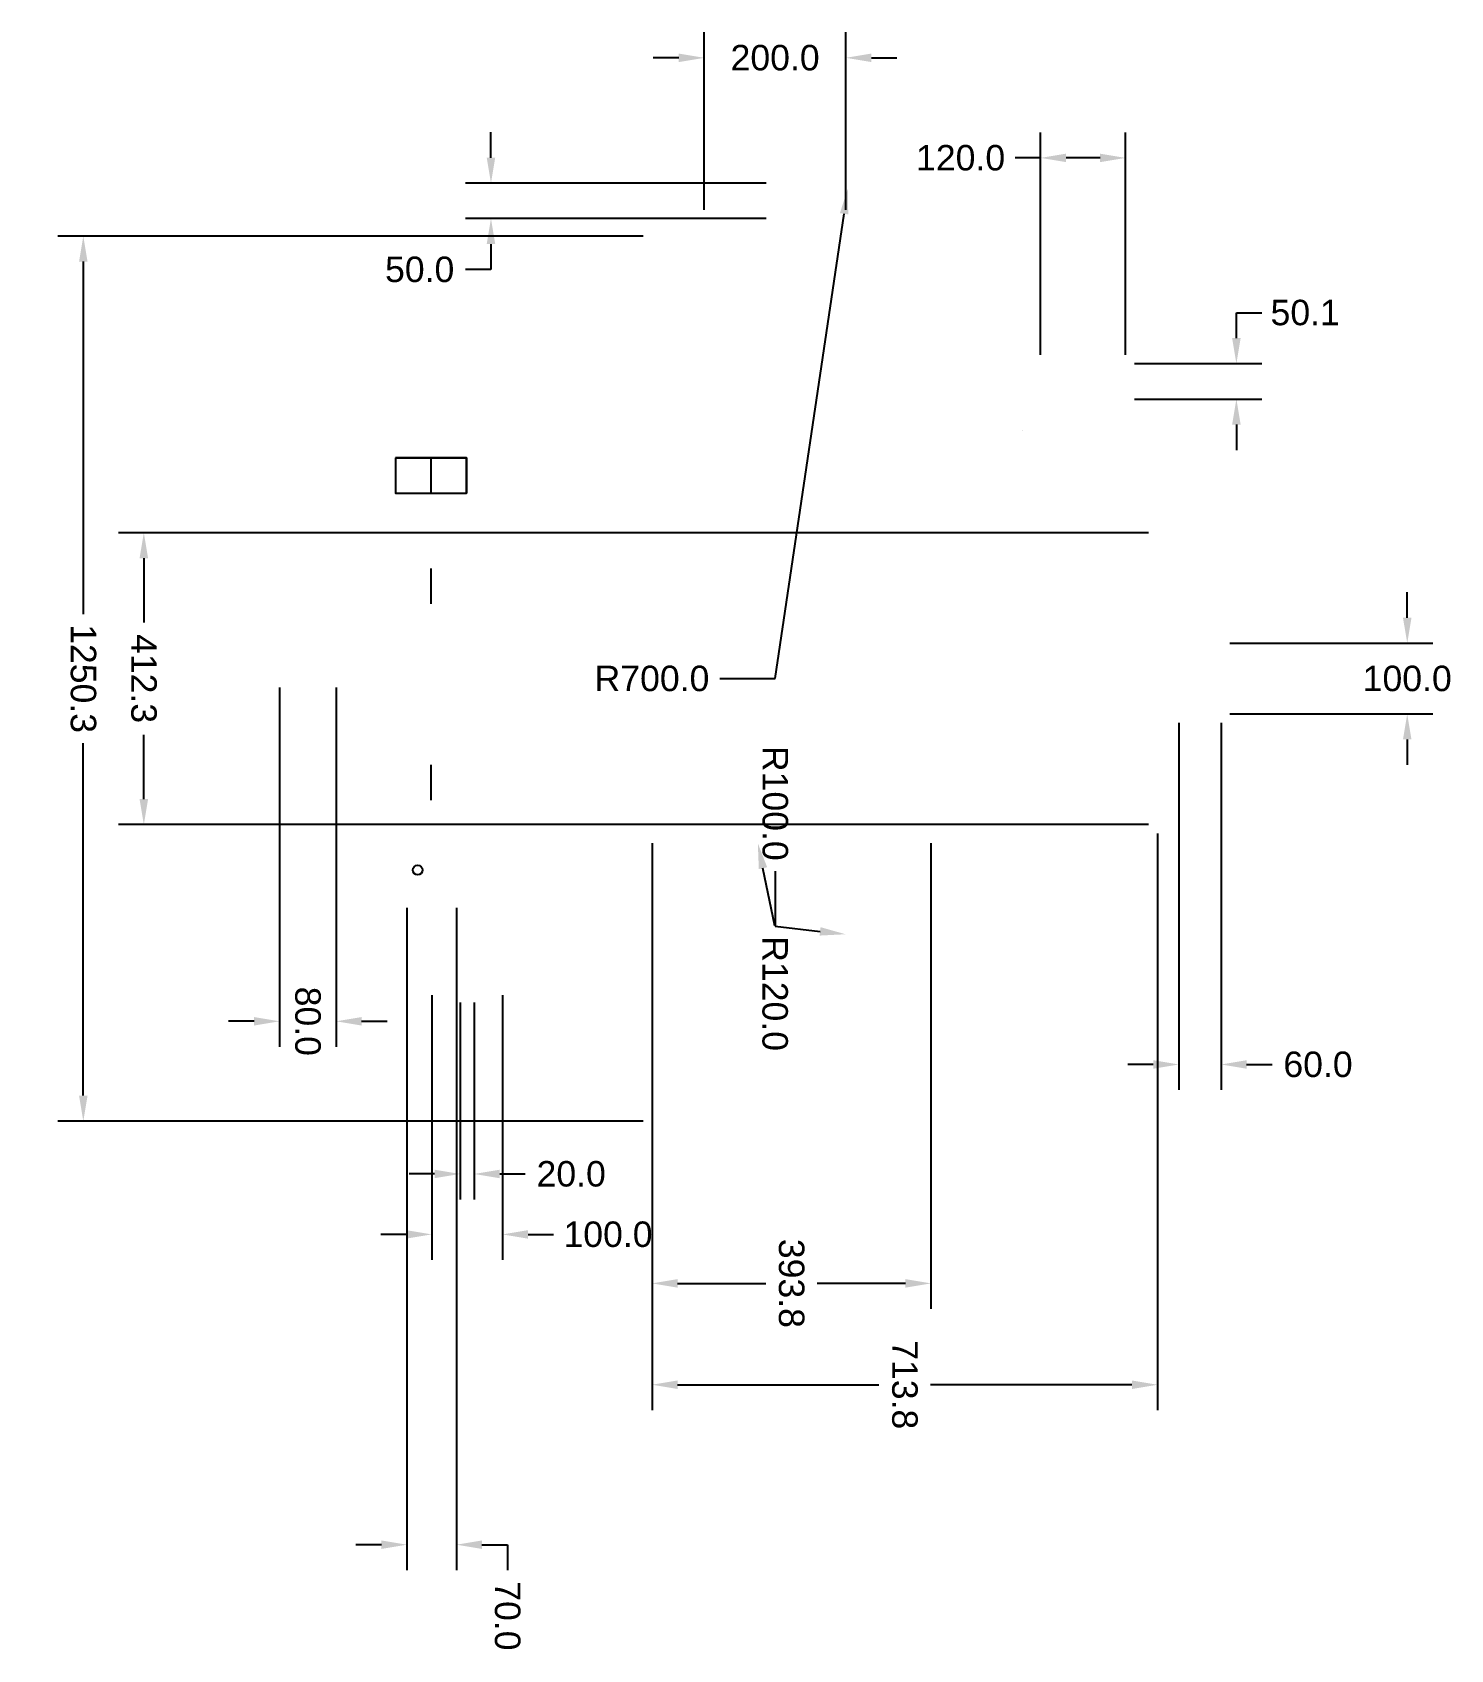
# Model space of a CAD drawing. Header units: inches. Extents: x -987 to 1016, y -1270 to 1015.
import ezdxf

# ---------------------------------------------------------------- set-up
doc = ezdxf.new("R2010")
doc.units = ezdxf.units.IN
doc.header["$MEASUREMENT"] = 0
doc.styles.get("Standard").update_dxf_attribs({"font": 'ARIAL.TTF'})
doc.dimstyles.get("Standard").update_dxf_attribs({"dimtxt": 0.18, "dimasz": 0.18, "dimexe": 0.18, "dimexo": 0.0625, "dimgap": 0.09, "dimtad": 0, "dimtih": 1, "dimtoh": 1, "dimdec": 4, "dimzin": 0, "dimdsep": 46, "dimtxsty": 'Standard', "dimcen": 0.09, "dimadec": 0, "dimazin": 0, "dimtfac": 1, "dimtdec": 4, "dimtofl": 0, "dimtmove": 0, "dimatfit": 3, "dimfxl": 1, "dimtolj": 1, "dimtzin": 0, "dimarcsym": 0})

# ---------------------------------------------------------------- blocks, each defined once
blk = doc.blocks.new('*D1')
at = {"color": 0, "lineweight": -2, "transparency": 16777216}
for p, q in [((61.7, 102.2), (159.1, 759)), ((-16.3, 102.2), (61.7, 102.2))]:
    blk.add_line(p, q, dxfattribs=at)
at = {"color": 0, "transparency": 16777216}
blk.add_solid([(153.2, 759.8), (165, 758.1), (164.4, 794.6)], dxfattribs=at)
at = {"layer": 'Defpoints', "color": 0, "transparency": 16777216}
for p in [(164.4, 794.6, 150), (61.7, 102.2, 150)]:
    blk.add_point(p, dxfattribs=at)
at = {"color": 0, "transparency": 16777216, "insert": (-112.2, 102.2), "char_height": 36, "attachment_point": 5}
blk.add_mtext('\\A1;R700.0', dxfattribs=at)
blk = doc.blocks.new('*D2')
at = {"color": 0, "lineweight": -2, "transparency": 16777216}
for p, q in [((-38.3, 764.7), (-38.3, 1015.3)), ((161.7, 764.7), (161.7, 1015.3)), ((-74.3, 979.3), (-110.3, 979.3)), ((197.7, 979.3), (233.7, 979.3))]:
    blk.add_line(p, q, dxfattribs=at)
at = {"color": 0, "transparency": 16777216}
for points in [[(-74.3, 985.3), (-74.3, 973.3), (-38.3, 979.3)], [(197.7, 985.3), (197.7, 973.3), (161.7, 979.3)]]:
    blk.add_solid(points, dxfattribs=at)
at = {"layer": 'Defpoints', "color": 0, "transparency": 16777216}
for p in [(-38.3, 979.3), (-38.3, 752.2, 70), (161.7, 752.2, 70)]:
    blk.add_point(p, dxfattribs=at)
at = {"color": 0, "transparency": 16777216, "insert": (61.7, 979.3), "char_height": 36, "attachment_point": 5}
blk.add_mtext('\\A1;200.0', dxfattribs=at)
blk = doc.blocks.new('*D3')
at = {"color": 0, "lineweight": -2, "transparency": 16777216}
for p, q in [((-339.6, 838.2), (-339.6, 874.2)), ((49.2, 802.2), (-375.6, 802.2)), ((49.2, 752.2), (-375.6, 752.2)), ((-339.6, 716.2), (-339.6, 680.2)), ((-339.6, 680.2), (-375.6, 680.2))]:
    blk.add_line(p, q, dxfattribs=at)
at = {"color": 0, "transparency": 16777216}
for points in [[(-345.6, 838.2), (-333.6, 838.2), (-339.6, 802.2)], [(-345.6, 716.2), (-333.6, 716.2), (-339.6, 752.2)]]:
    blk.add_solid(points, dxfattribs=at)
at = {"layer": 'Defpoints', "color": 0, "transparency": 16777216}
for p in [(61.7, 802.2, 70), (-339.6, 752.2), (61.7, 752.2, 70)]:
    blk.add_point(p, dxfattribs=at)
at = {"color": 0, "transparency": 16777216, "insert": (-440.3, 680.2), "char_height": 36, "attachment_point": 5}
blk.add_mtext('\\A1;50.0', dxfattribs=at)
blk = doc.blocks.new('*D4')
at = {"color": 0, "lineweight": -2, "transparency": 16777216}
for p, q in [((436.6, 559.6), (436.6, 873.9)), ((556.6, 559.6), (556.6, 873.9)), ((436.6, 837.9), (400.6, 837.9)), ((520.6, 837.9), (472.6, 837.9))]:
    blk.add_line(p, q, dxfattribs=at)
at = {"color": 0, "transparency": 16777216}
for points in [[(472.6, 843.9), (472.6, 831.9), (436.6, 837.9)], [(520.6, 843.9), (520.6, 831.9), (556.6, 837.9)]]:
    blk.add_solid(points, dxfattribs=at)
at = {"layer": 'Defpoints', "color": 0, "transparency": 16777216}
for p in [(436.6, 837.9), (436.6, 547.1), (556.6, 547.1)]:
    blk.add_point(p, dxfattribs=at)
at = {"color": 0, "transparency": 16777216, "insert": (323.7, 837.9), "char_height": 36, "attachment_point": 5}
blk.add_mtext('\\A1;120.0', dxfattribs=at)
blk = doc.blocks.new('*D5')
at = {"color": 0, "lineweight": -2, "transparency": 16777216}
for p, q in [((713.2, 583.2), (713.2, 619.2)), ((713.2, 619.2), (749.2, 619.2)), ((569.1, 547.2), (749.2, 547.2)), ((569.1, 497.1), (749.2, 497.1)), ((713.2, 461.1), (713.2, 425.1))]:
    blk.add_line(p, q, dxfattribs=at)
at = {"color": 0, "transparency": 16777216}
for points in [[(707.2, 583.2), (719.2, 583.2), (713.2, 547.2)], [(707.2, 461.1), (719.2, 461.1), (713.2, 497.1)]]:
    blk.add_solid(points, dxfattribs=at)
at = {"layer": 'Defpoints', "color": 0, "transparency": 16777216}
for p in [(556.6, 547.2), (713.2, 547.2), (556.6, 497.1)]:
    blk.add_point(p, dxfattribs=at)
at = {"color": 0, "transparency": 16777216, "insert": (810.4, 619.2), "char_height": 36, "attachment_point": 5}
blk.add_mtext('\\A1;50.1', dxfattribs=at)
blk = doc.blocks.new('*D6')
at = {"color": 0, "lineweight": -2, "transparency": 16777216}
for p, q in [((631.7, 39.7), (631.7, -479)), ((691.7, 39.7), (691.7, -479)), ((595.7, -443), (559.7, -443)), ((727.7, -443), (763.7, -443))]:
    blk.add_line(p, q, dxfattribs=at)
at = {"color": 0, "transparency": 16777216}
for points in [[(595.7, -437), (595.7, -449), (631.7, -443)], [(727.7, -437), (727.7, -449), (691.7, -443)]]:
    blk.add_solid(points, dxfattribs=at)
at = {"layer": 'Defpoints', "color": 0, "transparency": 16777216}
for p in [(631.7, 52.2, 70), (691.7, 52.2, 70), (691.7, -443)]:
    blk.add_point(p, dxfattribs=at)
at = {"color": 0, "transparency": 16777216, "insert": (828.5, -443), "char_height": 36, "attachment_point": 5}
blk.add_mtext('\\A1;60.0', dxfattribs=at)
blk = doc.blocks.new('*D7')
at = {"color": 0, "lineweight": -2, "transparency": 16777216}
for p, q in [((954.5, 188.2), (954.5, 224.2)), ((704.1, 152.2), (990.5, 152.2)), ((704.1, 52.2), (990.5, 52.2)), ((954.5, 16.2), (954.5, -19.8))]:
    blk.add_line(p, q, dxfattribs=at)
at = {"color": 0, "transparency": 16777216}
for points in [[(948.5, 188.2), (960.5, 188.2), (954.5, 152.2)], [(948.5, 16.2), (960.5, 16.2), (954.5, 52.2)]]:
    blk.add_solid(points, dxfattribs=at)
at = {"layer": 'Defpoints', "color": 0, "transparency": 16777216}
for p in [(691.6, 152.2, 150), (954.5, 152.2), (691.6, 52.2, 150)]:
    blk.add_point(p, dxfattribs=at)
at = {"color": 0, "transparency": 16777216, "insert": (954.5, 102.2), "char_height": 36, "attachment_point": 5}
blk.add_mtext('\\A1;100.0', dxfattribs=at)
blk = doc.blocks.new('*D12')
at = {"color": 0, "lineweight": -2, "transparency": 16777216}
for p, q in [((-423.3, -345.3), (-423.3, -719.1)), ((-323.3, -345.3), (-323.3, -719.1)), ((-459.3, -683.1), (-495.3, -683.1)), ((-287.3, -683.1), (-251.3, -683.1))]:
    blk.add_line(p, q, dxfattribs=at)
at = {"color": 0, "transparency": 16777216}
for points in [[(-459.3, -677.1), (-459.3, -689.1), (-423.3, -683.1)], [(-287.3, -677.1), (-287.3, -689.1), (-323.3, -683.1)]]:
    blk.add_solid(points, dxfattribs=at)
at = {"layer": 'Defpoints', "color": 0, "transparency": 16777216}
for p in [(-423.3, -332.8, 20), (-323.3, -332.8, 20), (-323.3, -683.1)]:
    blk.add_point(p, dxfattribs=at)
at = {"color": 0, "transparency": 16777216, "insert": (-174.3, -683.1), "char_height": 36, "attachment_point": 5}
blk.add_mtext('\\A1;100.0', dxfattribs=at)
blk = doc.blocks.new('*D13')
at = {"color": 0, "lineweight": -2, "transparency": 16777216}
for p, q in [((-383.3, -355.3), (-383.3, -633.7)), ((-363.3, -355.3), (-363.3, -633.7)), ((-419.3, -597.7), (-455.3, -597.7)), ((-327.3, -597.7), (-291.3, -597.7))]:
    blk.add_line(p, q, dxfattribs=at)
at = {"color": 0, "transparency": 16777216}
for points in [[(-419.3, -591.7), (-419.3, -603.7), (-383.3, -597.7)], [(-327.3, -591.7), (-327.3, -603.7), (-363.3, -597.7)]]:
    blk.add_solid(points, dxfattribs=at)
at = {"layer": 'Defpoints', "color": 0, "transparency": 16777216}
for p in [(-383.3, -342.8, 20), (-363.3, -342.8, 20), (-363.3, -597.7)]:
    blk.add_point(p, dxfattribs=at)
at = {"color": 0, "transparency": 16777216, "insert": (-226.3, -597.7), "char_height": 36, "attachment_point": 5}
blk.add_mtext('\\A1;20.0', dxfattribs=at)
blk = doc.blocks.new('*D15')
at = {"color": 0, "lineweight": -2, "transparency": 16777216}
for p, q in [((61.7, -169.9), (61.7, -247.8)), ((61.7, -247.8), (125.3, -255))]:
    blk.add_line(p, q, dxfattribs=at)
at = {"color": 0, "transparency": 16777216}
blk.add_solid([(125.9, -249), (124.6, -260.9), (161.1, -259)], dxfattribs=at)
at = {"layer": 'Defpoints', "color": 0, "transparency": 16777216}
for p in [(61.7, -247.8, 100), (161.1, -259, 100)]:
    blk.add_point(p, dxfattribs=at)
at = {"color": 0, "transparency": 16777216, "insert": (61.7, -74), "char_height": 36, "attachment_point": 5, "rotation": 270}
blk.add_mtext('\\A1;R100.0', dxfattribs=at)
blk = doc.blocks.new('*D16')
at = {"color": 0, "lineweight": -2, "transparency": 16777216}
blk.add_line((61.5, -247), (44.6, -165.6), dxfattribs=at)
at = {"color": 0, "transparency": 16777216}
blk.add_solid([(50.5, -164.4), (38.7, -166.8), (37.3, -130.4)], dxfattribs=at)
at = {"layer": 'Defpoints', "color": 0, "transparency": 16777216}
for p in [(37.3, -130.4, -10), (61.7, -247.8, -10)]:
    blk.add_point(p, dxfattribs=at)
at = {"color": 0, "transparency": 16777216, "insert": (61.5, -342.9), "char_height": 36, "attachment_point": 5, "rotation": 270}
blk.add_mtext('\\A1;R120.0', dxfattribs=at)
blk = doc.blocks.new('*D17')
at = {"color": 0, "lineweight": -2, "transparency": 16777216}
for p, q in [((601.7, -116.5), (601.7, -931.5)), ((-112.1, -535.5), (-112.1, -931.5)), ((-76.1, -895.5), (208.4, -895.5)), ((565.7, -895.5), (281.2, -895.5))]:
    blk.add_line(p, q, dxfattribs=at)
at = {"color": 0, "transparency": 16777216}
for points in [[(-76.1, -889.5), (-76.1, -901.5), (-112.1, -895.5)], [(565.7, -889.5), (565.7, -901.5), (601.7, -895.5)]]:
    blk.add_solid(points, dxfattribs=at)
at = {"layer": 'Defpoints', "color": 0, "transparency": 16777216}
for p in [(601.7, -104, 90), (-112.1, -523, 90), (601.7, -895.5)]:
    blk.add_point(p, dxfattribs=at)
at = {"color": 0, "transparency": 16777216, "insert": (244.8, -895.5), "char_height": 36, "attachment_point": 5, "rotation": 270}
blk.add_mtext('\\A1;713.8', dxfattribs=at)
blk = doc.blocks.new('*D18')
at = {"color": 0, "lineweight": -2, "transparency": 16777216}
for p, q in [((-112.1, -130.3), (-112.1, -788.3)), ((281.7, -130.3), (281.7, -788.3)), ((-76.1, -752.3), (48.4, -752.3)), ((245.7, -752.3), (121.2, -752.3))]:
    blk.add_line(p, q, dxfattribs=at)
at = {"color": 0, "transparency": 16777216}
for points in [[(-76.1, -746.3), (-76.1, -758.3), (-112.1, -752.3)], [(245.7, -746.3), (245.7, -758.3), (281.7, -752.3)]]:
    blk.add_solid(points, dxfattribs=at)
at = {"layer": 'Defpoints', "color": 0, "transparency": 16777216}
for p in [(-112.1, -117.8), (281.7, -117.8), (281.7, -752.3)]:
    blk.add_point(p, dxfattribs=at)
at = {"color": 0, "transparency": 16777216, "insert": (84.8, -752.3), "char_height": 36, "attachment_point": 5, "rotation": 270}
blk.add_mtext('\\A1;393.8', dxfattribs=at)
blk = doc.blocks.new('*D19')
at = {"color": 0, "lineweight": -2, "transparency": 16777216}
for p, q in [((-124.6, 727.3), (-951.4, 727.3)), ((-915.4, 691.3), (-915.4, 193.2)), ((-915.4, -487), (-915.4, 11.1)), ((-124.6, -523), (-951.4, -523))]:
    blk.add_line(p, q, dxfattribs=at)
at = {"color": 0, "transparency": 16777216}
for points in [[(-909.4, 691.3), (-921.4, 691.3), (-915.4, 727.3)], [(-909.4, -487), (-921.4, -487), (-915.4, -523)]]:
    blk.add_solid(points, dxfattribs=at)
at = {"layer": 'Defpoints', "color": 0, "transparency": 16777216}
for p in [(-112.1, 727.3, 90), (-915.4, -523), (-112.1, -523, 90)]:
    blk.add_point(p, dxfattribs=at)
at = {"color": 0, "transparency": 16777216, "insert": (-915.4, 102.2), "char_height": 36, "attachment_point": 5, "rotation": 270}
blk.add_mtext('\\A1;1250.3', dxfattribs=at)
blk = doc.blocks.new('*D20')
at = {"color": 0, "lineweight": -2, "transparency": 16777216}
for p, q in [((589.2, 308.3), (-865.9, 308.3)), ((-829.9, 272.3), (-829.9, 181.6)), ((-829.9, -68), (-829.9, 22.7)), ((589.2, -104), (-865.9, -104))]:
    blk.add_line(p, q, dxfattribs=at)
at = {"color": 0, "transparency": 16777216}
for points in [[(-823.9, 272.3), (-835.9, 272.3), (-829.9, 308.3)], [(-823.9, -68), (-835.9, -68), (-829.9, -104)]]:
    blk.add_solid(points, dxfattribs=at)
at = {"layer": 'Defpoints', "color": 0, "transparency": 16777216}
for p in [(601.7, 308.3, 90), (-829.9, -104), (601.7, -104, 90)]:
    blk.add_point(p, dxfattribs=at)
at = {"color": 0, "transparency": 16777216, "insert": (-829.9, 102.2), "char_height": 36, "attachment_point": 5, "rotation": 270}
blk.add_mtext('\\A1;412.3', dxfattribs=at)
blk = doc.blocks.new('*D22')
at = {"color": 0, "lineweight": -2, "transparency": 16777216}
for p, q in [((-458.3, -221.7), (-458.3, -1157.5)), ((-388.3, -221.7), (-388.3, -1157.5)), ((-494.3, -1121.5), (-530.3, -1121.5)), ((-352.3, -1121.5), (-316.3, -1121.5)), ((-316.3, -1121.5), (-316.3, -1157.5))]:
    blk.add_line(p, q, dxfattribs=at)
at = {"color": 0, "transparency": 16777216}
for points in [[(-494.3, -1115.5), (-494.3, -1127.5), (-458.3, -1121.5)], [(-352.3, -1115.5), (-352.3, -1127.5), (-388.3, -1121.5)]]:
    blk.add_solid(points, dxfattribs=at)
at = {"layer": 'Defpoints', "color": 0, "transparency": 16777216}
for p in [(-458.3, -209.2, 150), (-388.3, -209.2, 150), (-388.3, -1121.5)]:
    blk.add_point(p, dxfattribs=at)
at = {"color": 0, "transparency": 16777216, "insert": (-316.3, -1222.1), "char_height": 36, "attachment_point": 5, "rotation": 270}
blk.add_mtext('\\A1;70.0', dxfattribs=at)
blk = doc.blocks.new('*D24')
at = {"color": 0, "lineweight": -2, "transparency": 16777216}
for p, q in [((-638.3, 89.7), (-638.3, -418)), ((-558.3, 89.7), (-558.3, -418)), ((-674.3, -382), (-710.3, -382)), ((-522.3, -382), (-486.3, -382))]:
    blk.add_line(p, q, dxfattribs=at)
at = {"color": 0, "transparency": 16777216}
for points in [[(-674.3, -376), (-674.3, -388), (-638.3, -382)], [(-522.3, -376), (-522.3, -388), (-558.3, -382)]]:
    blk.add_solid(points, dxfattribs=at)
at = {"layer": 'Defpoints', "color": 0, "transparency": 16777216}
for p in [(-638.3, 102.2, 10), (-558.3, 102.2, 10), (-558.3, -382)]:
    blk.add_point(p, dxfattribs=at)
at = {"color": 0, "transparency": 16777216, "insert": (-598.3, -382), "char_height": 36, "attachment_point": 5, "rotation": 270}
blk.add_mtext('\\A1;80.0', dxfattribs=at)

msp = doc.modelspace()

# ---------------------------------------------------------------- linework, layer by layer
for p, q in [((411.67, 452.15, 50), (411.67, 452.15, 50)), ((-474.22, 414.27, 150), (-374.22, 414.27, 150)), ((-424.22, 364.27, 150), (-424.22, 414.27, 150)), ((-374.22, 414.27, 150), (-374.22, 364.27, 150)), ((-424.22, 207.64, 150), (-424.22, 257.64, 150)), ((-424.22, -69.74, 150), (-424.22, -19.74, 150))]:
    msp.add_line(p, q)
at = {"elevation": 150}
msp.add_lwpolyline([(-474.22, 414.27), (-474.22, 364.27), (-374.22, 364.27), (-374.22, 414.27)], close=True, dxfattribs=at)
msp.add_circle((-443.2, -168.38, 100), 6.84)

# ---------------------------------------------------------------- texts
at = {"extrusion": (0, 0, -1), "insert": (-987.34, 873.49), "char_height": 0.2, "attachment_point": 1, "text_direction": (0, -1, 0)}
msp.add_mtext_dynamic_manual_height_columns('GGGHJHYKJ', width=274.2821, gutter_width=1, heights=[0], dxfattribs=at)

# ---------------------------------------------------------------- dimensions: what is measured, and where the dimension line sits
for base, p1, p2, angle, override, picture, middle in [((-38.33, 979.28, 70), (161.67, 752.15, 140), (-38.33, 752.15, 140), 180, {"dimscale": 200, "dimdec": 1}, '*D2', (61.67, 979.28, 70)), ((-339.62, 752.15, 70), (61.67, 802.15, 140), (61.67, 752.15, 140), 270, {"dimscale": 200, "dimdec": 1}, '*D3', (-440.32, 680.15, 70)), ((436.65, 837.88), (556.65, 547.13), (436.65, 547.13), 180, {"dimscale": 200, "dimdec": 1}, '*D4', (323.66, 837.88)), ((-915.45, -523.02), (-112.15, 727.32, 90), (-112.15, -523.02, 90), 270, {"dimscale": 200, "dimdec": 1, "dimlfac": 1, "dimrnd": 0}, '*D19', (-915.45, 102.15)), ((713.17, 547.19), (556.65, 497.13), (556.65, 547.19), 90, {"dimscale": 200, "dimdec": 1}, '*D5', (810.45, 619.19)), ((-829.91, -104), (601.67, 308.31, 90), (601.67, -104, 90), 270, {"dimscale": 200, "dimdec": 1}, '*D20', (-829.91, 102.15)), ((954.47, 152.15, 150), (691.61, 52.15, 300), (691.61, 152.15, 300), 90, {"dimscale": 200, "dimdec": 1}, '*D7', (954.47, 102.15, 150))]:
    dim = msp.add_linear_dim(base=base, p1=p1, p2=p2, angle=angle, dimstyle='Standard', override=override)
    dim.commit()
    dim.dimension.update_dxf_attribs({"geometry": picture, "text_midpoint": middle})
for center, mpoint, picture, middle in [((61.67, 102.15, 150), (164.39, 794.57, 150), '*D1', (-112.19, 102.15)), ((61.67, -247.85, 100), (161.05, -259, 100), '*D15', (61.67, -73.99)), ((61.67, -247.85, -10), (37.29, -130.35, -10), '*D16', (61.5, -247.02))]:
    dim = msp.add_radius_dim(center=center, mpoint=mpoint, dimstyle='Standard', override={"dimscale": 200, "dimdec": 1})
    dim.commit()
    dim.dimension.update_dxf_attribs({"geometry": picture, "text_midpoint": middle, "dimtype": 164})
for base, p1, p2, picture, middle in [((-558.33, -381.96), (-638.33, 102.15, 10), (-558.33, 102.15, 10), '*D24', (-598.33, -381.96)), ((691.67, -443.05, 70), (631.67, 52.21, 140), (691.67, 52.21, 140), '*D6', (828.47, -443.05, 70)), ((601.67, -895.5, 90), (-112.15, -523.02, 180), (601.67, -104, 180), '*D17', (244.76, -895.5, 90)), ((281.67, -752.34), (-112.15, -117.85), (281.67, -117.85), '*D18', (84.76, -752.34)), ((-388.33, -1121.54, 150), (-458.33, -209.2, 300), (-388.33, -209.2, 300), '*D22', (-316.33, -1222.08, 150)), ((-323.3, -683.12, 20), (-423.3, -332.76, 40), (-323.3, -332.76, 40), '*D12', (-174.31, -683.12, 20)), ((-363.3, -597.73, 20), (-383.3, -342.76, 40), (-363.3, -342.76, 40), '*D13', (-226.3, -597.73, 20))]:
    dim = msp.add_linear_dim(base=base, p1=p1, p2=p2, dimstyle='Standard', override={"dimscale": 200, "dimdec": 1})
    dim.commit()
    dim.dimension.update_dxf_attribs({"geometry": picture, "text_midpoint": middle})

doc.saveas('drawing.dxf')
